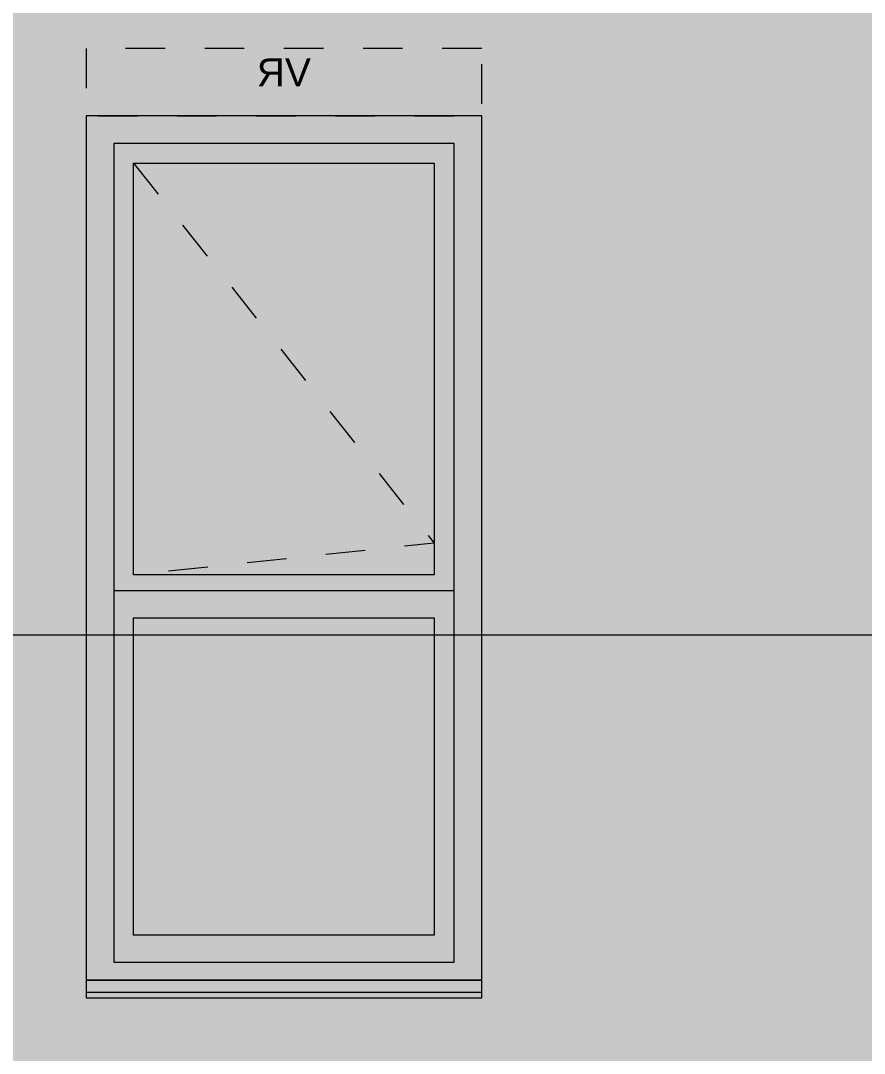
# Model space of a CAD drawing. Header units: metres. Extents: x 1838950 to 1842843, y 5171318 to 5174224.
# Drawn here: x 1840938.704 to 1840940.836, y 5171524.277 to 5171526.888 of the extents above; entities that cross this region are included whole.
import ezdxf

# ---------------------------------------------------------------- set-up
doc = ezdxf.new("R2010")
doc.units = ezdxf.units.M
doc.header["$LTSCALE"] = 0.0254
doc.linetypes.add('Style de ligne -1', pattern=[0.83328, 0.41656, -0.41672])
doc.layers.get('0').update_dxf_attribs({"lineweight": 18})
for name, color, linetype, lineweight in [('00 CHAZAL INVISIBLE ARCHI', 7, 'Continuous', 5), ('B GÈnÈral_Hatch', 7, 'Continuous', 5), ('B Général', 7, 'Continuous', 5), ('C ANNOTATIONS-prestations', 7, 'Continuous', 5)]:
    doc.layers.add(name, color=color, linetype=linetype, lineweight=lineweight)
doc.styles.add('Arial', font='arial.ttf')

# ---------------------------------------------------------------- blocks, each defined once
blk = doc.blocks.new('F_220.100 all.fix-4')
at = {"layer": 'B GÈnÈral_Hatch', "linetype": 'Continuous', "lineweight": 0, "true_color": 0xffffff}
blk.add_hatch(color=7, dxfattribs=at).paths.add_polyline_path([(0.5, -1.0053), (-0.5, -1.0053), (-0.5, 1.18), (0.5, 1.18), (0.5, -1.0053)])
at = {"layer": 'B Général', "linetype": 'Continuous', "lineweight": 0, "true_color": 0xbbbbbb}
for points in [[(-0.38, 1.06), (-0.38, 0.0194), (0.38, 0.0194), (0.38, 1.06)], [(-0.38, -0.0894), (-0.38, -0.8909), (0.38, -0.8909), (0.38, -0.0894)], [(-0.5, -1.0053), (0.5, -1.0053), (0.5, -1.05), (-0.5, -1.05)]]:
    blk.add_hatch(color=9, dxfattribs=at).paths.add_polyline_path(points)
at = {"layer": 'B Général', "color": 7, "linetype": 'Continuous', "lineweight": 5}
for p, q in [((-0.43, -0.0206), (0.43, -0.0206)), ((-0.5, -1.036), (0.5, -1.036))]:
    blk.add_line(p, q, dxfattribs=at)
at = {"layer": 'B Général', "color": 7, "linetype": 'Continuous', "lineweight": 5, "flags": 128}
for points in [[(0.5, -1.0053), (-0.5, -1.0053), (-0.5, 1.18), (0.5, 1.18)], [(-0.43, 1.11), (0.43, 1.11), (0.43, -0.9597), (-0.43, -0.9597)], [(-0.38, 1.06), (-0.38, 0.0194), (0.38, 0.0194), (0.38, 1.06)], [(-0.38, -0.0894), (-0.38, -0.8909), (0.38, -0.8909), (0.38, -0.0894)], [(-0.5, -1.0053), (0.5, -1.0053), (0.5, -1.05), (-0.5, -1.05)]]:
    blk.add_lwpolyline(points, close=True, dxfattribs=at)
at = {"layer": 'C ANNOTATIONS-prestations', "linetype": 'Style de ligne -1', "lineweight": 5, "flags": 128}
blk.add_lwpolyline([(-0.5, 1.35), (0.5, 1.35), (0.5, 1.18), (-0.5, 1.18)], close=True, dxfattribs=at)
blk.add_lwpolyline([(0.38, 1.06), (-0.38, 0.1), (0.38, 0.0194)], dxfattribs=at)
at = {"layer": 'C ANNOTATIONS-prestations', "insert": (0, 1.3249), "char_height": 0.07033, "attachment_point": 2, "rotation": 360, "line_spacing_factor": 0.901009, "style": 'Arial'}
blk.add_mtext('VR', dxfattribs=at)
blk = doc.blocks.new('Groupe-987-1-4')
at = {"layer": 'B Général', "color": 7, "linetype": 'Continuous', "lineweight": 5}
blk.add_line((158.7629, 18.4166), (158.7629, 33.1439), dxfattribs=at)
blk = doc.blocks.new('Groupe-2040-1')
at = {"color": 7, "rotation": 270}
blk.add_blockref('Groupe-987-1-4', (1840908.445, 5171684.098), dxfattribs=at)

msp = doc.modelspace()

# ---------------------------------------------------------------- hatches: boundary and pattern name
at = {"layer": 'B Général', "linetype": 'Continuous', "lineweight": 0, "true_color": 0xeeeeee}
msp.add_hatch(color=7, dxfattribs=at).paths.add_polyline_path([(1840943.8279, 5171516.1074), (1840943.8279, 5171528.5908), (1840933.1699, 5171528.5908), (1840930.3691, 5171528.5908), (1840930.3699, 5171526.9185), (1840933.17, 5171526.9185), (1840933.1699, 5171518.5795), (1840931.6099, 5171518.5795), (1840931.6099, 5171515.7144), (1840931.6899, 5171515.7144), (1840931.6899, 5171512.8074), (1840940.8389, 5171512.8074), (1840940.8389, 5171516.1074)])

# ---------------------------------------------------------------- block references
at = {"layer": '00 CHAZAL INVISIBLE ARCHI', "color": 7}
msp.add_blockref('Groupe-2040-1', (0, 0), dxfattribs=at)
at = {"layer": 'B Général', "color": 7, "xscale": -1}
msp.add_blockref('F_220.100 all.fix-4', (1840939.3689, 5171525.4674), dxfattribs=at)

doc.saveas('drawing.dxf')
